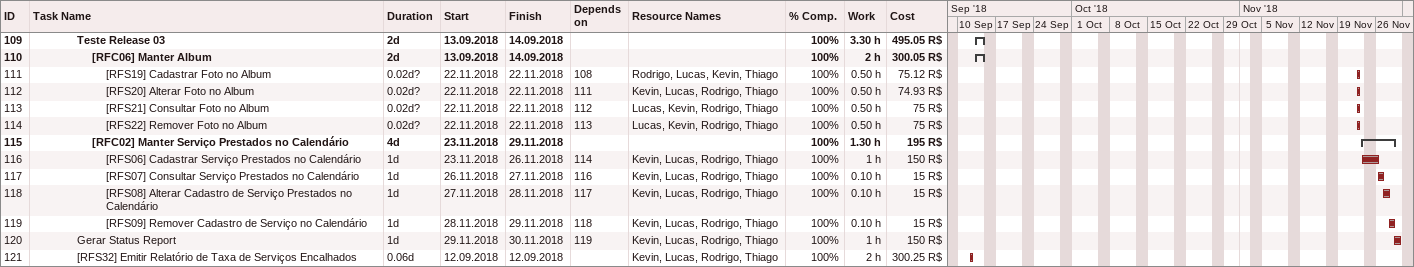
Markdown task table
| ID | Level | Task | Duration | Start | Finish | Predecessors | Resources | % complete | Work (h) | Cost (R$) |
|---|---|---|---|---|---|---|---|---|---|---|
| 109 | 4 | **Teste Release 03** | 2d | 2018-09-13 | 2018-09-14 |  |  | 100 | 3.30 | 495.05 |
| 110 | 5 | **[RFC06] Manter Album** | 2d | 2018-09-13 | 2018-09-14 |  |  | 100 | 2 | 300.05 |
| 111 | 6 | [RFS19] Cadastrar Foto no Album | 0.02d? | 2018-11-22 | 2018-11-22 | 108 | Rodrigo, Lucas, Kevin, Thiago | 100 | 0.50 | 75.12 |
| 112 | 6 | [RFS20] Alterar Foto no Album | 0.02d? | 2018-11-22 | 2018-11-22 | 111 | Kevin, Lucas, Rodrigo, Thiago | 100 | 0.50 | 74.93 |
| 113 | 6 | [RFS21] Consultar Foto no Album | 0.02d? | 2018-11-22 | 2018-11-22 | 112 | Lucas, Kevin, Rodrigo, Thiago | 100 | 0.50 | 75 |
| 114 | 6 | [RFS22] Remover Foto no Album | 0.02d? | 2018-11-22 | 2018-11-22 | 113 | Lucas, Kevin, Rodrigo, Thiago | 100 | 0.50 | 75 |
| 115 | 5 | **[RFC02] Manter Serviço Prestados no Calendário** | 4d | 2018-11-23 | 2018-11-29 |  |  | 100 | 1.30 | 195 |
| 116 | 6 | [RFS06] Cadastrar Serviço Prestados no Calendário | 1d | 2018-11-23 | 2018-11-26 | 114 | Kevin, Lucas, Rodrigo, Thiago | 100 | 1 | 150 |
| 117 | 6 | [RFS07] Consultar Serviço Prestados no Calendário | 1d | 2018-11-26 | 2018-11-27 | 116 | Kevin, Lucas, Rodrigo, Thiago | 100 | 0.10 | 15 |
| 118 | 6 | [RFS08] Alterar Cadastro de Serviço Prestados no Calendário | 1d | 2018-11-27 | 2018-11-28 | 117 | Kevin, Lucas, Rodrigo, Thiago | 100 | 0.10 | 15 |
| 119 | 6 | [RFS09] Remover Cadastro de Serviço no Calendário | 1d | 2018-11-28 | 2018-11-29 | 118 | Kevin, Lucas, Rodrigo, Thiago | 100 | 0.10 | 15 |
| 120 | 4 | Gerar Status Report | 1d | 2018-11-29 | 2018-11-30 | 119 | Kevin, Lucas, Rodrigo, Thiago | 100 | 1 | 150 |
| 121 | 4 | [RFS32] Emitir Relatório de Taxa de Serviços Encalhados | 0.06d | 2018-09-12 | 2018-09-12 |  | Kevin, Lucas, Rodrigo, Thiago | 100 | 2 | 300.25 |
